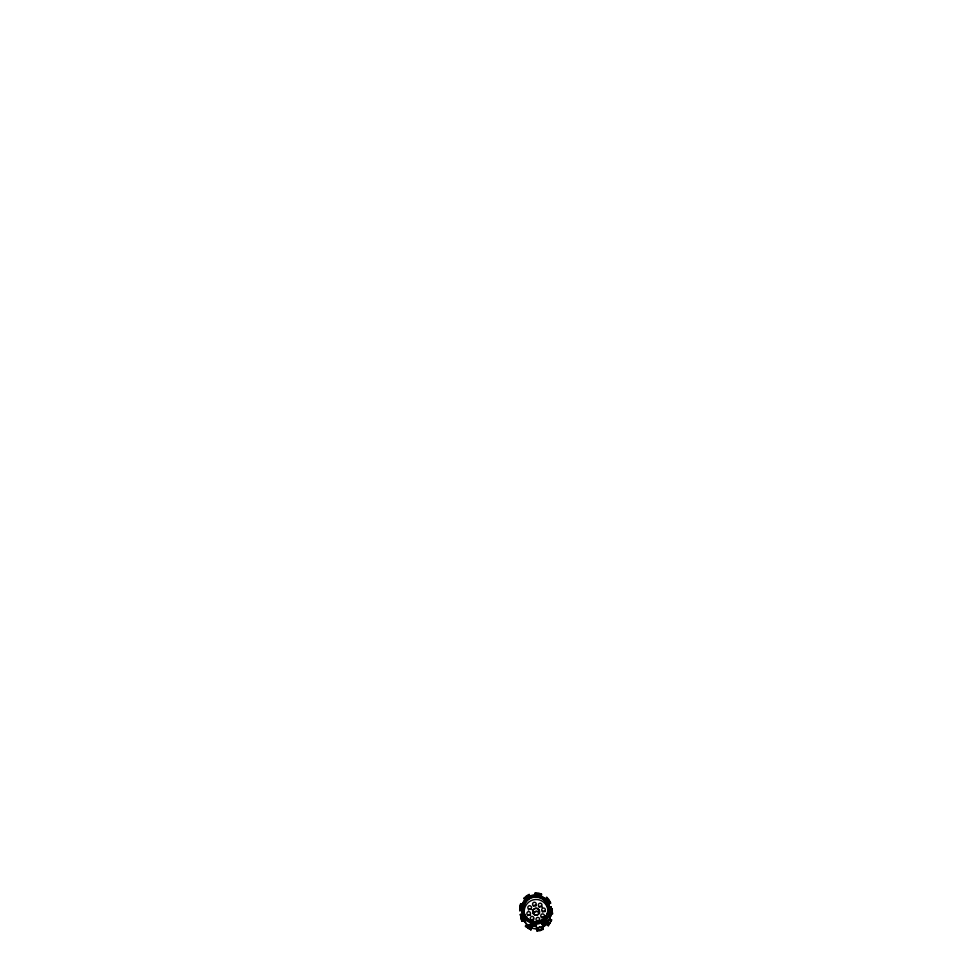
<?xml version="1.0" encoding="UTF-8"?>
<svg xmlns="http://www.w3.org/2000/svg" width="980" height="980" viewBox="0 0 980 980"><rect width="100%" height="100%" fill="white"/><g stroke="black" fill="none" stroke-linecap="round" stroke-linejoin="round"><path stroke-width="1.47" d="M537.052 931L536.893 928.207L539.539 927.141L542.234 926.909L543.141 928.942L540.237 930.669L537.052 931L539.539 927.141L543.141 928.942L536.966 930.437M535.301 894.985L535.239 893.001L538.437 893.086L541.487 894.03L540.85 896.602M549.878 908.803L551.52 908.754L551.029 915.871L548.996 914.426L550.54 915.014M551.52 908.754L551.875 912.123L550.956 915.283M519.62 910.065L521.679 909.881L521.801 910.579L519.731 910.653L519.743 906.782L520.699 903.646L522.61 904.27M520.037 909.93L521.078 903.695M519.731 910.653L520.699 903.646M549.976 916.251L549.253 919.448M550.589 914.952L549.633 919.534L549.547 918.848L551.642 920.196L548.335 925.72L546.681 923.626L549.547 918.848M522.303 917.782L521.838 921.274L523.7 919.779L521.74 920.698L520.343 914.401L522.487 914.316L522.61 915.014L522.524 914.083M535.448 924.912L536.256 923.846L536.428 926.676L530.131 925.622L530.756 922.927M551.029 915.871L551.961 908.84M531.001 929.64L531.503 927.301L526.86 924.336L525.476 926.529L531.001 929.64L528.183 928.317M540.752 895.879L541.487 894.03M531.503 927.301L530.829 929.947M524.802 922.217L526.113 919.963L524.802 922.217L521.127 916.9L522.891 915.32M546.767 924.312L542.332 927.595L543.214 929.505M548.028 925.512L549.976 923.05M545.37 898.795L546.791 897.361L548.996 899.738L550.589 903.217L548.702 904.099L548.396 903.474M546.13 919.203L547.734 921.359L542.553 925.194L541.597 922.56L542.553 925.194M547.33 920.355L542.283 924.091M547.661 920.771L542.479 924.606M524.018 898.231L525.623 900.265L524.018 898.231L526.358 895.99L529.176 894.458L530.021 896.284M524.325 898.44L529.347 894.777M524.129 898.844L526.481 896.749M550.785 907.86L551.103 906.978L549.155 907.884M545.897 924.814L542.197 927.276M529.114 896.602C512.748 904.699 526.444 931.6 542.491 922.205C558.784 914.107 545.125 887.255 529.127 896.627M527.412 896.186L529.176 894.458M550.515 902.617L548.702 904.099M540.152 930.339L543.055 929.199M552.206 913.96L552.304 910.604L551.164 907.566M536.121 928.624L536.979 928.538M541.695 923.246L542.626 923.172M535.239 893.331L541.315 894.323M536.428 926.676L530.033 925.034M520.343 914.401L520.895 915.075M538.535 893.846L541.573 894.642M530.168 924.508L536.342 926.1M531.809 927.668L532.593 928.036M529.102 926.811L532.459 928.366L536.085 928.979L536.893 928.207M525.537 920.306L526.236 920.649M546.215 919.902L547.734 921.359M546.681 923.626L548.335 925.72M546.485 897.582L550.099 902.69M524.986 921.188L521.397 916.018M524.704 921.629L521.017 916.312M550.883 910.886L552.634 913.838M526.603 924.214L524.251 920.416M549.082 900.485L550.589 903.217M551.103 906.978L552.561 913.25M551.152 908.852L551.887 910.812M523.822 920.465L526.983 925.01L526.86 924.336M521.188 918.223L521.899 920.208M521.838 921.274L520.454 914.989M521.679 909.881L521.801 910.579M535.239 893.001L535.399 895.708M542.234 926.909L542.332 927.595M546.791 897.361L546.865 897.974M533.488 913.789A3.32 3.234 -87.2 0 1 539.441 913.164M538.988 907.064A1.874 1.838 -88.4 0 1 542.161 907.162M542.357 911.853A1.874 1.838 89.9 0 1 545.26 911.559M533.304 906.12A1.874 1.825 -85.8 0 1 536.195 905.814M528.404 910.016A1.874 1.838 -84.3 0 1 531.773 909.661M541.426 917.709A1.887 1.838 -89.9 0 1 544.329 917.415M536.526 921.641A1.887 1.838 -88.3 0 1 539.625 920.894M527.448 915.859A1.887 1.838 -84.5 0 1 530.548 915.112M530.805 920.686A1.887 1.838 -86.2 0 1 533.537 919.62M533.659 912.931A3.54 3.454 -87.2 0 1 539.637 913.115M524.471 914.499A12.25 11.956 -86.8 0 1 534.957 899.554A12.25 11.956 -86.8 0 1 548.077 912.062M548.322 920.637L548.261 925.145L551.569 919.62L548.322 920.637M549.523 909.661C549.878 927.803 520.503 926.909 522.009 908.803C521.813 890.832 550.858 891.714 549.523 909.661M528.857 925.341L525.378 925.953L530.744 929.383L528.857 925.341M539.257 897.607L536.17 897.092A12.299 12.017 -86.4 0 0 532.263 921.176L535.374 921.69A12.299 12.017 -86.4 0 0 539.257 897.607M533.365 919.718A1.899 1.85 -85.8 0 0 532.642 916.508A1.899 1.85 -85.8 0 0 530.29 918.762A1.899 1.85 -85.8 0 0 533.365 919.718M529.972 914.855A1.899 1.85 -84 0 0 529.249 911.657A1.899 1.85 -84 0 0 526.909 913.911A1.899 1.85 -84 0 0 529.972 914.855M530.927 908.962A1.887 1.85 -83.7 0 0 530.217 905.789A1.887 1.85 -83.7 0 0 527.877 908.031A1.887 1.85 -83.7 0 0 530.927 908.962M535.668 905.495A1.887 1.838 -85.3 0 0 534.945 902.323A1.887 1.838 -85.3 0 0 532.606 904.552A1.887 1.838 -85.3 0 0 535.668 905.495M538.363 914.169A3.344 3.259 -86.8 0 0 537.077 908.546A3.344 3.259 -86.8 0 0 532.961 912.515A3.344 3.259 -86.8 0 0 538.363 914.169M545.101 910.898A1.887 1.85 -89.8 0 0 543.594 908.007A1.887 1.85 -89.8 0 0 541.903 910.8A1.887 1.85 -89.8 0 0 545.101 910.898M541.401 906.439A1.887 1.85 -88 0 0 540.666 903.266A1.887 1.85 -88 0 0 538.339 905.508A1.887 1.85 -88 0 0 541.401 906.439M544.17 916.79A1.899 1.85 -89.7 0 0 542.651 913.899A1.899 1.85 -89.7 0 0 540.96 916.692A1.899 1.85 -89.7 0 0 544.17 916.79M539.123 920.673A1.899 1.85 -88 0 0 538.388 917.476A1.899 1.85 -88 0 0 536.048 919.73A1.899 1.85 -88 0 0 539.123 920.673M544.292 918.554A12.752 12.458 -86.4 0 0 539.368 897.067A12.752 12.458 -86.4 0 0 523.626 912.233A12.752 12.458 -86.4 0 0 544.292 918.554M538.498 914.279A3.565 3.479 -86.8 0 0 537.138 908.276A3.565 3.479 -86.8 0 0 532.74 912.515A3.565 3.479 -86.8 0 0 538.498 914.279"/></g></svg>
